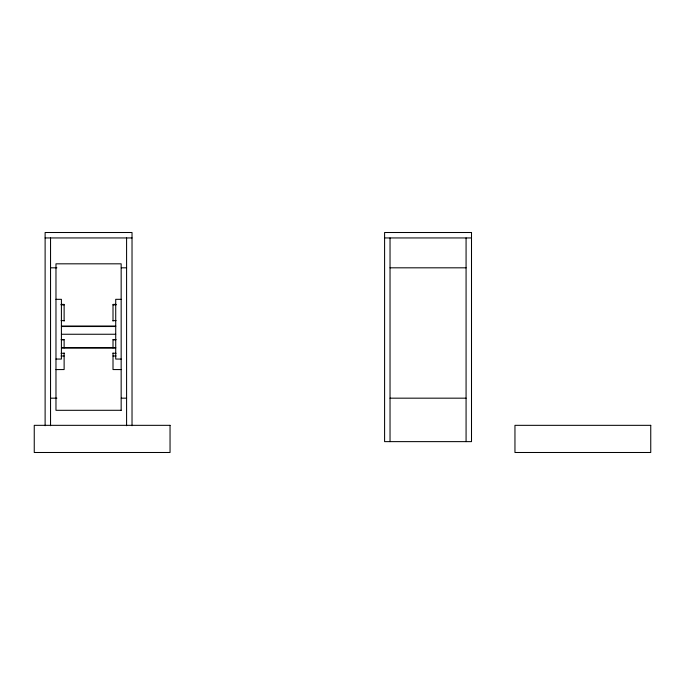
<?xml version="1.0" encoding="UTF-8"?>
<svg xmlns="http://www.w3.org/2000/svg" width="685" height="685" viewBox="0 0 685 685"><rect width="100%" height="100%" fill="white"/><g stroke="black" fill="none" stroke-linecap="round" stroke-linejoin="round"><path stroke-width="1.03" d="M45.116 237.943L132.025 237.943M384.593 237.943L471.503 237.943M50.544 267.818L56.881 267.818M121.305 267.818L126.588 267.818M390.03 267.818L466.074 267.818M55.973 299.319L61.41 299.319L61.41 359.06L55.973 359.06M121.159 299.319L115.722 299.319L115.722 359.06L121.159 359.06M61.068 304.388L64.125 304.388L64.125 321.111M116.065 304.388L113.008 304.388L113.008 321.111M61.068 304.885L64.125 304.885M113.008 304.885L116.065 304.885M61.068 320.614L64.125 320.614M113.008 320.614L116.065 320.614M61.41 326.026L115.722 326.026M61.41 326.522L115.722 326.522M61.41 334.254L115.722 334.254M64.125 339.683L61.068 339.683L64.125 339.709L64.125 347.852M113.008 339.683L116.065 339.683L113.008 339.709L113.008 347.852M61.068 353.289L64.125 353.263M113.008 353.289L116.065 353.263M61.068 355.977L64.125 356.003M113.008 356.003L116.065 355.977M55.973 369.583L64.125 369.558L64.125 352.921M121.159 369.583L113.008 369.558L113.008 352.921M50.544 398.173L56.881 398.173M121.305 398.173L126.588 398.173M390.03 398.173L466.074 398.173M121.159 410.289L55.973 410.315L55.973 263.819L121.159 263.819L121.159 410.315M466.074 237.943L466.074 441.628M390.03 237.943L390.03 441.628M132.025 425.727L132.025 232.506L45.116 232.506L45.116 425.727M126.588 237.943L126.588 425.727M50.544 237.943L50.544 425.727M471.503 232.506L384.593 232.506L384.593 441.628L471.503 441.628L471.503 232.506M115.722 347.826L61.41 347.826L115.722 347.852M170.043 425.334L34.25 425.334L34.25 452.494L170.043 452.494L170.043 425.334M650.75 425.334L514.957 425.334L514.957 452.494L650.75 452.494L650.75 425.334"/></g></svg>
